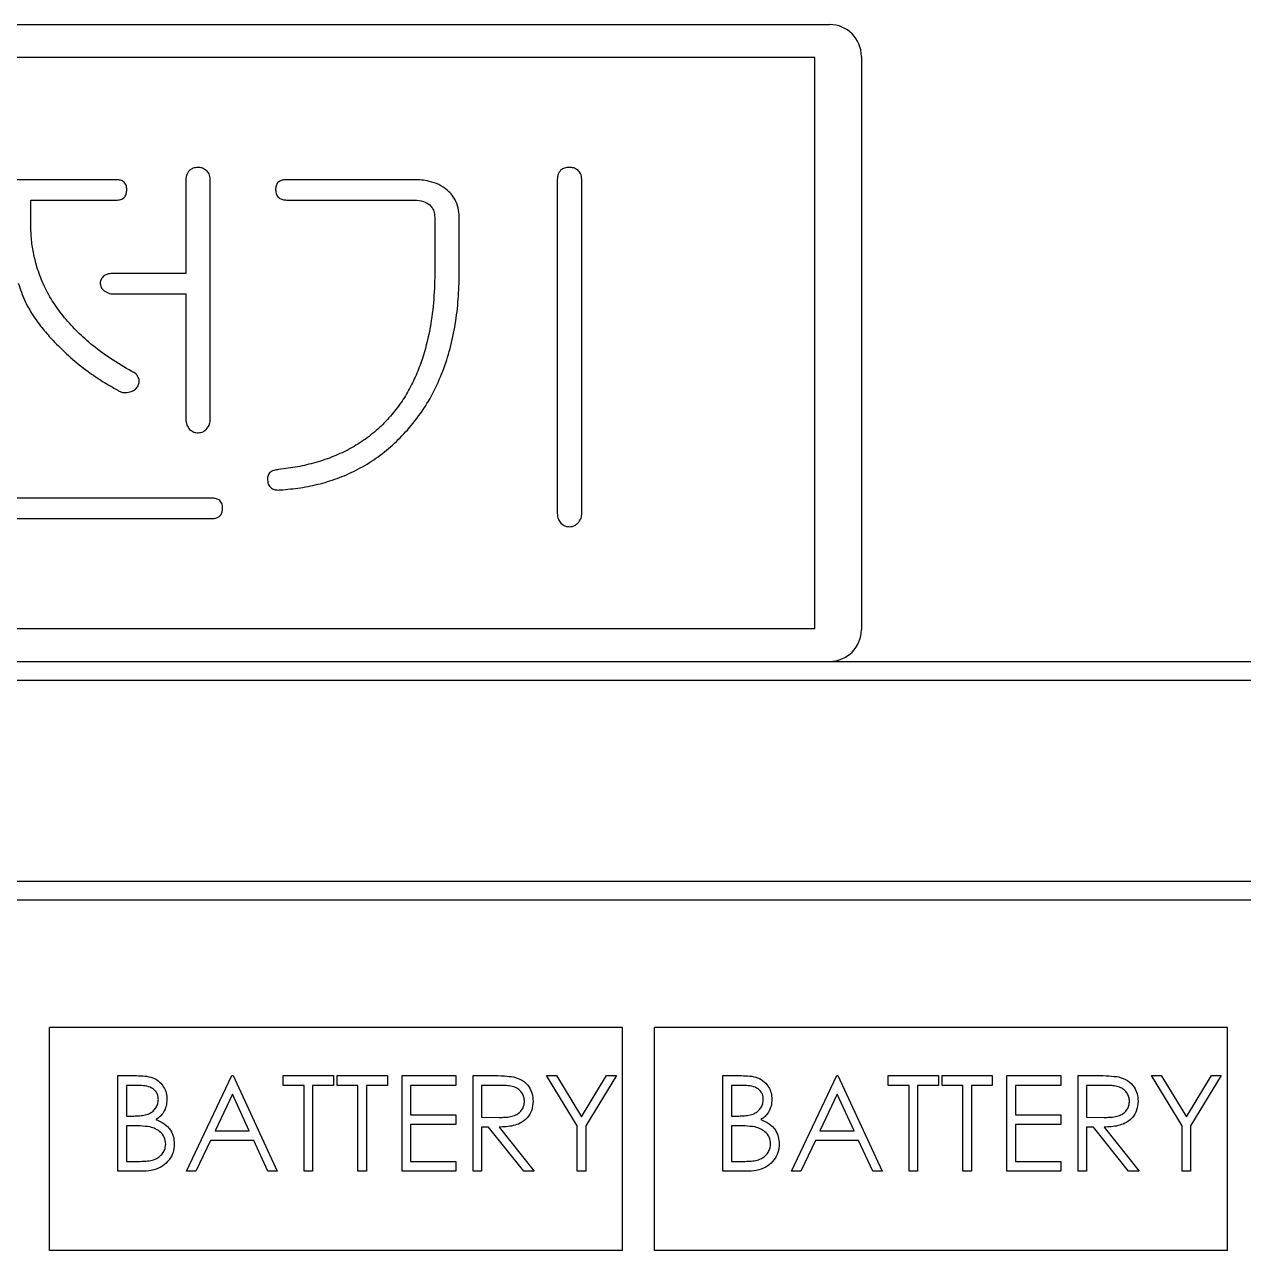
# Model space of a CAD drawing. Header units: millimetres. Extents: x 0 to 17520, y 0 to 12300.
# Drawn here: x 10821.1 to 11204, y 5461.4 to 5846.4 of the extents above; entities that cross this region are included whole.
import ezdxf

# ---------------------------------------------------------------- set-up
doc = ezdxf.new("R2010")
doc.units = ezdxf.units.MM
doc.header["$LTSCALE"] = 30

msp = doc.modelspace()

# ---------------------------------------------------------------- linework, layer by layer
for p, q in [((10593.962, 5846.376), (11073.962, 5846.376)), ((11069.323, 5836.048), (10598.602, 5836.048)), ((11069.323, 5656.704), (11069.323, 5836.048)), ((11083.962, 5836.376), (11083.962, 5656.376)), ((10849.834, 5797.646), (10788.716, 5797.646)), ((10871.769, 5797.626), (10871.769, 5768.159)), ((10879.461, 5722.526), (10879.461, 5797.806)), ((10943.264, 5797.646), (10903.6, 5797.646)), ((10988.436, 5797.846), (10988.436, 5692.858)), ((10996.128, 5692.858), (10996.128, 5797.846)), ((10823.051, 5783.904), (10823.051, 5791.236)), ((10823.051, 5791.236), (10849.834, 5791.236)), ((10903.72, 5791.236), (10943.544, 5791.236)), ((10949.974, 5785.286), (10949.974, 5769.12)), ((10957.667, 5769), (10957.667, 5785.186)), ((10871.769, 5768.159), (10848.632, 5768.159)), ((10849.313, 5761.749), (10871.769, 5761.749)), ((10871.769, 5761.749), (10871.769, 5722.526)), ((10879.902, 5697.646), (10806.645, 5697.646)), ((10805.663, 5691.236), (10879.922, 5691.236)), ((10598.602, 5656.704), (11069.323, 5656.704)), ((10593.962, 5646.376), (11073.962, 5646.376)), ((11073.962, 5646.376), (11677.962, 5646.376)), ((11683.962, 5640.376), (9983.962, 5640.376)), ((9983.962, 5577.376), (11683.962, 5577.376)), ((11608.962, 5571.376), (10058.962, 5571.376)), ((10828.962, 5461.376), (10828.962, 5531.376)), ((11008.962, 5531.376), (10828.962, 5531.376)), ((11008.962, 5461.376), (11008.962, 5531.376)), ((11018.962, 5461.376), (11018.962, 5531.376)), ((11198.962, 5531.376), (11018.962, 5531.376)), ((11198.962, 5461.376), (11198.962, 5531.376)), ((10850.449, 5486.287), (10850.449, 5516.287)), ((10850.449, 5516.287), (10856.302, 5516.287)), ((10853.141, 5513.21), (10853.141, 5503.595)), ((10856.795, 5513.21), (10853.141, 5513.21)), ((10871.987, 5486.287), (10886.218, 5516.287)), ((10886.218, 5516.287), (10886.603, 5516.287)), ((10886.603, 5516.287), (10900.449, 5486.287)), ((10902.372, 5516.287), (10918.141, 5516.287)), ((10902.372, 5513.21), (10902.372, 5516.287)), ((10908.911, 5513.21), (10902.372, 5513.21)), ((10908.911, 5486.287), (10908.911, 5513.21)), ((10911.603, 5513.21), (10911.603, 5486.287)), ((10918.141, 5513.21), (10911.603, 5513.21)), ((10918.141, 5516.287), (10918.141, 5513.21)), ((10919.295, 5516.287), (10935.064, 5516.287)), ((10919.295, 5513.21), (10919.295, 5516.287)), ((10925.834, 5513.21), (10919.295, 5513.21)), ((10925.834, 5486.287), (10925.834, 5513.21)), ((10928.526, 5513.21), (10928.526, 5486.287)), ((10935.064, 5513.21), (10928.526, 5513.21)), ((10935.064, 5516.287), (10935.064, 5513.21)), ((10939.68, 5486.287), (10939.68, 5516.287)), ((10939.68, 5516.287), (10956.603, 5516.287)), ((10942.372, 5513.21), (10942.372, 5503.98)), ((10956.603, 5513.21), (10942.372, 5513.21)), ((10956.603, 5516.287), (10956.603, 5513.21)), ((10961.988, 5486.287), (10961.988, 5516.287)), ((10961.988, 5516.287), (10967.991, 5516.287)), ((10964.68, 5513.21), (10964.68, 5503.21)), ((10970.305, 5513.21), (10964.68, 5513.21)), ((10994.68, 5500.548), (10985.064, 5516.287)), ((10985.064, 5516.287), (10988.147, 5516.287)), ((10988.147, 5516.287), (10996.032, 5503.397)), ((10996.032, 5503.397), (11003.905, 5516.287)), ((11006.987, 5516.287), (10997.372, 5500.548)), ((11003.905, 5516.287), (11006.987, 5516.287)), ((11040.449, 5486.287), (11040.449, 5516.287)), ((11040.449, 5516.287), (11046.302, 5516.287)), ((11043.141, 5513.21), (11043.141, 5503.595)), ((11046.795, 5513.21), (11043.141, 5513.21)), ((11061.987, 5486.287), (11076.218, 5516.287)), ((11076.218, 5516.287), (11076.603, 5516.287)), ((11076.603, 5516.287), (11090.449, 5486.287)), ((11092.372, 5516.287), (11108.141, 5516.287)), ((11092.372, 5513.21), (11092.372, 5516.287)), ((11098.911, 5513.21), (11092.372, 5513.21)), ((11098.911, 5486.287), (11098.911, 5513.21)), ((11101.603, 5513.21), (11101.603, 5486.287)), ((11108.141, 5513.21), (11101.603, 5513.21)), ((11108.141, 5516.287), (11108.141, 5513.21)), ((11109.295, 5516.287), (11125.064, 5516.287)), ((11109.295, 5513.21), (11109.295, 5516.287)), ((11115.834, 5513.21), (11109.295, 5513.21)), ((11115.834, 5486.287), (11115.834, 5513.21)), ((11118.526, 5513.21), (11118.526, 5486.287)), ((11125.064, 5513.21), (11118.526, 5513.21)), ((11125.064, 5516.287), (11125.064, 5513.21)), ((11129.68, 5486.287), (11129.68, 5516.287)), ((11129.68, 5516.287), (11146.603, 5516.287)), ((11132.372, 5513.21), (11132.372, 5503.98)), ((11146.603, 5513.21), (11132.372, 5513.21)), ((11146.603, 5516.287), (11146.603, 5513.21)), ((11151.988, 5486.287), (11151.988, 5516.287)), ((11151.988, 5516.287), (11157.991, 5516.287)), ((11154.68, 5513.21), (11154.68, 5503.21)), ((11160.305, 5513.21), (11154.68, 5513.21)), ((11184.68, 5500.548), (11175.064, 5516.287)), ((11175.064, 5516.287), (11178.147, 5516.287)), ((11178.147, 5516.287), (11186.032, 5503.397)), ((11186.032, 5503.397), (11193.905, 5516.287)), ((11196.987, 5516.287), (11187.372, 5500.548)), ((11193.905, 5516.287), (11196.987, 5516.287)), ((10886.381, 5510.44), (10880.948, 5498.98)), ((10891.669, 5498.98), (10886.381, 5510.44)), ((11076.381, 5510.44), (11070.948, 5498.98)), ((11081.669, 5498.98), (11076.381, 5510.44)), ((10853.141, 5503.595), (10854.95, 5503.595)), ((10942.372, 5503.98), (10956.603, 5503.98)), ((10956.603, 5503.98), (10956.603, 5500.903)), ((10964.68, 5503.21), (10970.173, 5503.168)), ((11043.141, 5503.595), (11044.95, 5503.595)), ((11132.372, 5503.98), (11146.603, 5503.98)), ((11146.603, 5503.98), (11146.603, 5500.903)), ((11154.68, 5503.21), (11160.173, 5503.168)), ((10853.141, 5500.518), (10853.141, 5489.364)), ((10854.926, 5500.518), (10853.141, 5500.518)), ((10880.948, 5498.98), (10891.669, 5498.98)), ((10942.372, 5500.903), (10942.372, 5489.364)), ((10956.603, 5500.903), (10942.372, 5500.903)), ((10964.68, 5500.133), (10964.68, 5486.287)), ((10966.867, 5500.133), (10964.68, 5500.133)), ((10977.889, 5486.287), (10966.867, 5500.133)), ((10970.197, 5500.133), (10981.218, 5486.287)), ((10994.68, 5486.287), (10994.68, 5500.548)), ((10997.372, 5500.548), (10997.372, 5486.287)), ((11043.141, 5500.518), (11043.141, 5489.364)), ((11044.926, 5500.518), (11043.141, 5500.518)), ((11070.948, 5498.98), (11081.669, 5498.98)), ((11132.372, 5500.903), (11132.372, 5489.364)), ((11146.603, 5500.903), (11132.372, 5500.903)), ((11154.68, 5500.133), (11154.68, 5486.287)), ((11156.867, 5500.133), (11154.68, 5500.133)), ((11167.889, 5486.287), (11156.867, 5500.133)), ((11160.197, 5500.133), (11171.218, 5486.287)), ((11184.68, 5486.287), (11184.68, 5500.548)), ((11187.372, 5500.548), (11187.372, 5486.287)), ((10879.488, 5495.903), (10874.926, 5486.287)), ((10893.087, 5495.903), (10879.488, 5495.903)), ((10897.522, 5486.287), (10893.087, 5495.903)), ((11069.487, 5495.903), (11064.926, 5486.287)), ((11083.087, 5495.903), (11069.487, 5495.903)), ((11087.522, 5486.287), (11083.087, 5495.903)), ((10858.562, 5486.287), (10850.449, 5486.287)), ((10853.141, 5489.364), (10856.975, 5489.364)), ((10874.926, 5486.287), (10871.987, 5486.287)), ((10900.449, 5486.287), (10897.522, 5486.287)), ((10911.603, 5486.287), (10908.911, 5486.287)), ((10928.526, 5486.287), (10925.834, 5486.287)), ((10956.603, 5486.287), (10939.68, 5486.287)), ((10942.372, 5489.364), (10956.603, 5489.364)), ((10956.603, 5489.364), (10956.603, 5486.287)), ((10964.68, 5486.287), (10961.988, 5486.287)), ((10981.218, 5486.287), (10977.889, 5486.287)), ((10997.372, 5486.287), (10994.68, 5486.287)), ((11048.562, 5486.287), (11040.449, 5486.287)), ((11043.141, 5489.364), (11046.975, 5489.364)), ((11064.926, 5486.287), (11061.987, 5486.287)), ((11090.449, 5486.287), (11087.522, 5486.287)), ((11101.603, 5486.287), (11098.911, 5486.287)), ((11118.526, 5486.287), (11115.834, 5486.287)), ((11146.603, 5486.287), (11129.68, 5486.287)), ((11132.372, 5489.364), (11146.603, 5489.364)), ((11146.603, 5489.364), (11146.603, 5486.287)), ((11154.68, 5486.287), (11151.988, 5486.287)), ((11171.218, 5486.287), (11167.889, 5486.287)), ((11187.372, 5486.287), (11184.68, 5486.287)), ((11008.962, 5461.376), (10828.962, 5461.376)), ((11198.962, 5461.376), (11018.962, 5461.376))]:
    msp.add_line(p, q)
for centre, start, end in [((11073.962, 5836.376), 0, 90), ((11073.962, 5656.376), 270, 0)]:
    msp.add_arc(centre, 10, start, end)
for points, knots in [([(10872.931, 5800.531), (10872.554, 5800.05), (10871.878, 5799.189), (10871.803, 5798.104), (10871.769, 5797.626)], [0, 0, 0, 0, 0.5587313, 1, 1, 1, 1]), ([(10875.615, 5801.492), (10875.061, 5801.453), (10874.07, 5801.384), (10873.28, 5800.792), (10872.931, 5800.531)], [0, 0, 0, 0, 0.5586609, 1, 1, 1, 1]), ([(10878.179, 5800.531), (10877.751, 5800.847), (10876.983, 5801.414), (10876.035, 5801.468), (10875.615, 5801.492)], [0, 0, 0, 0, 0.5571114, 1, 1, 1, 1]), ([(10879.461, 5797.806), (10879.407, 5798.409), (10879.311, 5799.485), (10878.525, 5800.211), (10878.179, 5800.531)], [0, 0, 0, 0, 0.55967282, 1, 1, 1, 1]), ([(10989.598, 5800.691), (10989.219, 5800.223), (10988.54, 5799.386), (10988.468, 5798.318), (10988.436, 5797.846)], [0, 0, 0, 0, 0.5586424, 1, 1, 1, 1]), ([(10992.282, 5801.492), (10991.742, 5801.465), (10990.778, 5801.416), (10989.959, 5800.913), (10989.598, 5800.691)], [0, 0, 0, 0, 0.5592635, 1, 1, 1, 1]), ([(10994.846, 5800.691), (10994.404, 5800.958), (10993.611, 5801.438), (10992.69, 5801.476), (10992.282, 5801.492)], [0, 0, 0, 0, 0.5575396, 1, 1, 1, 1]), ([(10996.128, 5797.846), (10996.067, 5798.463), (10995.957, 5799.565), (10995.186, 5800.347), (10994.846, 5800.691)], [0, 0, 0, 0, 0.55937305, 1, 1, 1, 1]), ([(10853.22, 5794.501), (10853.186, 5794.998), (10853.118, 5795.988), (10852.223, 5797.163), (10850.993, 5797.578), (10850.22, 5797.623), (10849.834, 5797.646)], [0, 0, 0, 0, 0.2803014, 0.5584906, 0.7792844, 1, 1, 1, 1]), ([(10849.834, 5791.236), (10850.338, 5791.259), (10851.344, 5791.306), (10852.605, 5792.099), (10853.14, 5793.32), (10853.193, 5794.107), (10853.22, 5794.501)], [0, 0, 0, 0, 0.2803358, 0.5590651, 0.7792172, 1, 1, 1, 1]), ([(10903.6, 5797.646), (10903.084, 5797.623), (10902.055, 5797.577), (10900.676, 5796.946), (10899.997, 5795.725), (10899.982, 5794.91), (10899.974, 5794.501)], [0, 0, 0, 0, 0.2810514, 0.5601494, 0.7795482, 1, 1, 1, 1]), ([(10899.974, 5794.501), (10900.015, 5793.964), (10900.096, 5792.894), (10901.156, 5791.716), (10902.471, 5791.289), (10903.303, 5791.254), (10903.72, 5791.236)], [0, 0, 0, 0, 0.2804208, 0.5580377, 0.7785225, 1, 1, 1, 1]), ([(10953.881, 5794.381), (10953.017, 5794.997), (10951.286, 5796.232), (10948.443, 5797.13), (10945.758, 5797.58), (10944.096, 5797.624), (10943.264, 5797.646)], [0, 0, 0, 0, 0.2796702, 0.5600233, 0.7797908, 1, 1, 1, 1]), ([(10957.667, 5785.186), (10957.624, 5786.147), (10957.537, 5788.067), (10956.776, 5790.658), (10955.529, 5792.819), (10954.43, 5793.86), (10953.881, 5794.381)], [0, 0, 0, 0, 0.2800738, 0.5599316, 0.7799498, 1, 1, 1, 1]), ([(10943.544, 5791.236), (10944.527, 5791.19), (10946.281, 5791.108), (10947.733, 5790.139), (10948.372, 5789.713)], [0, 0, 0, 0, 0.5603306, 1, 1, 1, 1]), ([(10948.372, 5789.713), (10948.674, 5789.375), (10949.28, 5788.697), (10949.864, 5787.158), (10949.932, 5785.996), (10949.974, 5785.286)], [0, 0, 0, 0, 0.2798072, 0.5604424, 1, 1, 1, 1]), ([(10833.208, 5754.878), (10832.035, 5756.44), (10829.689, 5759.564), (10826.943, 5764.759), (10825.021, 5769.858), (10823.833, 5774.741), (10823.167, 5779.302), (10823.09, 5782.37), (10823.051, 5783.904)], [0, 0, 0, 0, 0.1866338, 0.3733015, 0.5599596, 0.706605, 0.8533194, 1, 1, 1, 1]), ([(10848.632, 5768.159), (10848.049, 5768.138), (10847.011, 5768.102), (10846.161, 5767.515), (10845.788, 5767.257)], [0, 0, 0, 0, 0.5609519, 1, 1, 1, 1]), ([(10949.974, 5769.12), (10949.913, 5766.124), (10949.791, 5760.131), (10948.634, 5751.202), (10946.875, 5743.629), (10944.675, 5737.474), (10942.43, 5732.672), (10939.783, 5728.067), (10937.589, 5725.294), (10936.493, 5723.908)], [0, 0, 0, 0, 0.1866712, 0.3733174, 0.559945, 0.6699611, 0.7799775, 0.8899902, 1, 1, 1, 1]), ([(10941.361, 5719.02), (10942.957, 5720.96), (10946.149, 5724.838), (10949.906, 5731.394), (10952.906, 5738.308), (10955.143, 5745.635), (10956.645, 5753.264), (10957.511, 5761.113), (10957.615, 5766.371), (10957.667, 5769)], [0, 0, 0, 0, 0.13997138, 0.27994134, 0.41993096, 0.55993293, 0.70660142, 0.853301, 1, 1, 1, 1]), ([(10819.145, 5765.194), (10819.789, 5763.245), (10821.078, 5759.346), (10824.066, 5754.44), (10827.238, 5750.229), (10829.415, 5747.853), (10830.503, 5746.664)], [0, 0, 0, 0, 0.2797684, 0.5597549, 0.7798672, 1, 1, 1, 1]), ([(10845.788, 5767.257), (10845.483, 5766.879), (10844.935, 5766.2), (10844.873, 5765.336), (10844.846, 5764.954)], [0, 0, 0, 0, 0.55697518, 1, 1, 1, 1]), ([(10844.846, 5764.954), (10844.961, 5764.482), (10845.167, 5763.636), (10845.792, 5763.036), (10846.068, 5762.77)], [0, 0, 0, 0, 0.557386, 1, 1, 1, 1]), ([(10846.068, 5762.77), (10846.628, 5762.427), (10847.63, 5761.814), (10848.798, 5761.769), (10849.313, 5761.749)], [0, 0, 0, 0, 0.5590266, 1, 1, 1, 1]), ([(10854.842, 5737.39), (10852.587, 5738.712), (10848.078, 5741.356), (10842.223, 5745.699), (10837.202, 5750.184), (10834.539, 5753.313), (10833.208, 5754.878)], [0, 0, 0, 0, 0.2800261, 0.5600174, 0.7800124, 1, 1, 1, 1]), ([(10830.503, 5746.664), (10832.161, 5745.01), (10835.477, 5741.7), (10840.606, 5737.653), (10845.574, 5734.245), (10848.774, 5732.429), (10850.375, 5731.52)], [0, 0, 0, 0, 0.27997212, 0.56001095, 0.77997135, 1, 1, 1, 1]), ([(10857.006, 5735.166), (10856.731, 5735.71), (10856.238, 5736.685), (10855.27, 5737.173), (10854.842, 5737.39)], [0, 0, 0, 0, 0.55778219, 1, 1, 1, 1]), ([(10856.585, 5732.602), (10856.829, 5733.057), (10857.265, 5733.872), (10857.085, 5734.77), (10857.006, 5735.166)], [0, 0, 0, 0, 0.5585607, 1, 1, 1, 1]), ([(10850.375, 5731.52), (10850.697, 5731.338), (10851.34, 5730.974), (10852.65, 5730.665), (10853.589, 5730.86), (10854.161, 5730.979)], [0, 0, 0, 0, 0.2805571, 0.5612909, 1, 1, 1, 1]), ([(10854.161, 5730.979), (10854.692, 5731.166), (10855.645, 5731.501), (10856.297, 5732.264), (10856.585, 5732.602)], [0, 0, 0, 0, 0.5579279, 1, 1, 1, 1]), ([(10871.769, 5722.526), (10871.818, 5721.849), (10871.905, 5720.64), (10872.618, 5719.668), (10872.931, 5719.241)], [0, 0, 0, 0, 0.5599776, 1, 1, 1, 1]), ([(10878.179, 5719.241), (10878.604, 5719.785), (10879.363, 5720.76), (10879.431, 5721.985), (10879.461, 5722.526)], [0, 0, 0, 0, 0.5587014, 1, 1, 1, 1]), ([(10936.493, 5723.908), (10935.226, 5722.497), (10932.693, 5719.676), (10928.241, 5716.112), (10923.418, 5713.092), (10918.182, 5710.637), (10912.626, 5708.74), (10906.819, 5707.392), (10902.883, 5706.878), (10900.916, 5706.62)], [0, 0, 0, 0, 0.1399794, 0.2800044, 0.4199697, 0.5599823, 0.7066395, 0.8533193, 1, 1, 1, 1]), ([(10872.931, 5719.241), (10873.375, 5718.887), (10874.168, 5718.255), (10875.172, 5718.188), (10875.615, 5718.159)], [0, 0, 0, 0, 0.5591883, 1, 1, 1, 1]), ([(10875.615, 5718.159), (10876.159, 5718.215), (10877.131, 5718.317), (10877.859, 5718.958), (10878.179, 5719.241)], [0, 0, 0, 0, 0.55968154, 1, 1, 1, 1]), ([(10901.457, 5700.21), (10903.564, 5700.405), (10907.777, 5700.794), (10914.007, 5702.067), (10920.063, 5703.995), (10925.954, 5706.647), (10931.561, 5710.05), (10936.811, 5714.165), (10939.844, 5717.402), (10941.361, 5719.02)], [0, 0, 0, 0, 0.14001397, 0.2800254, 0.4200204, 0.56002951, 0.70666459, 0.85334649, 1, 1, 1, 1]), ([(10900.916, 5706.62), (10900.395, 5706.568), (10899.357, 5706.465), (10898.028, 5705.72), (10897.385, 5704.472), (10897.402, 5703.648), (10897.41, 5703.235)], [0, 0, 0, 0, 0.2809946, 0.56041993, 0.7794585, 1, 1, 1, 1]), ([(10897.41, 5703.235), (10897.496, 5702.695), (10897.666, 5701.62), (10898.827, 5700.513), (10900.186, 5700.159), (10901.033, 5700.193), (10901.457, 5700.21)], [0, 0, 0, 0, 0.2803739, 0.5578223, 0.7786835, 1, 1, 1, 1]), ([(10883.308, 5694.501), (10883.274, 5695), (10883.206, 5695.992), (10882.302, 5697.17), (10881.064, 5697.573), (10880.289, 5697.622), (10879.902, 5697.646)], [0, 0, 0, 0, 0.2803278, 0.5583136, 0.7793578, 1, 1, 1, 1]), ([(10879.922, 5691.236), (10880.426, 5691.259), (10881.432, 5691.306), (10882.694, 5692.099), (10883.228, 5693.32), (10883.281, 5694.107), (10883.308, 5694.501)], [0, 0, 0, 0, 0.280358, 0.5590723, 0.7792222, 1, 1, 1, 1]), ([(10988.436, 5692.858), (10988.491, 5692.214), (10988.59, 5691.064), (10989.29, 5690.154), (10989.598, 5689.753)], [0, 0, 0, 0, 0.5596365, 1, 1, 1, 1]), ([(10994.846, 5689.753), (10995.266, 5690.263), (10996.016, 5691.174), (10996.094, 5692.343), (10996.128, 5692.858)], [0, 0, 0, 0, 0.5590347, 1, 1, 1, 1]), ([(10989.598, 5689.753), (10990.041, 5689.4), (10990.834, 5688.768), (10991.839, 5688.701), (10992.282, 5688.672)], [0, 0, 0, 0, 0.5591677, 1, 1, 1, 1]), ([(10992.282, 5688.672), (10992.826, 5688.728), (10993.798, 5688.83), (10994.526, 5689.471), (10994.846, 5689.753)], [0, 0, 0, 0, 0.55967742, 1, 1, 1, 1]), ([(10856.302, 5516.287), (10857.156, 5516.266), (10858.862, 5516.223), (10861.399, 5515.731), (10863.495, 5514.482), (10864.866, 5512.742), (10865.694, 5510.871), (10865.787, 5509.526), (10865.834, 5508.853)], [0, 0, 0, 0, 0.187022, 0.3737301, 0.5599466, 0.7066258, 0.8533084, 1, 1, 1, 1]), ([(10863.141, 5508.799), (10863.12, 5509.165), (10863.076, 5509.895), (10862.672, 5510.932), (10861.977, 5511.794), (10860.779, 5512.649), (10858.978, 5513.135), (10857.524, 5513.185), (10856.795, 5513.21)], [0, 0, 0, 0, 0.1250985, 0.2500405, 0.3749947, 0.5000273, 0.7496139, 1, 1, 1, 1]), ([(10967.991, 5516.287), (10969.266, 5516.291), (10971.541, 5516.299), (10973.796, 5516.007), (10974.788, 5515.879)], [0, 0, 0, 0, 0.5602426, 1, 1, 1, 1]), ([(10978.141, 5508.27), (10978.109, 5508.71), (10978.044, 5509.588), (10977.448, 5510.787), (10976.601, 5511.8), (10975.375, 5512.63), (10973.799, 5513.033), (10972.057, 5513.192), (10970.889, 5513.204), (10970.305, 5513.21)], [0, 0, 0, 0, 0.1249185, 0.2498465, 0.3747949, 0.4997373, 0.6661809, 0.8330694, 1, 1, 1, 1]), ([(10974.788, 5515.879), (10975.729, 5515.566), (10977.611, 5514.942), (10979.592, 5512.921), (10980.685, 5510.593), (10980.784, 5509.041), (10980.834, 5508.265)], [0, 0, 0, 0, 0.2797982, 0.5595049, 0.7796321, 1, 1, 1, 1]), ([(11046.302, 5516.287), (11047.156, 5516.266), (11048.862, 5516.223), (11051.399, 5515.731), (11053.495, 5514.482), (11054.866, 5512.742), (11055.694, 5510.871), (11055.787, 5509.526), (11055.834, 5508.853)], [0, 0, 0, 0, 0.18701765, 0.37373005, 0.55994653, 0.70662578, 0.85330834, 1, 1, 1, 1]), ([(11053.141, 5508.799), (11053.12, 5509.165), (11053.076, 5509.895), (11052.672, 5510.932), (11051.977, 5511.794), (11050.779, 5512.649), (11048.978, 5513.135), (11047.524, 5513.185), (11046.795, 5513.21)], [0, 0, 0, 0, 0.1250976, 0.250042, 0.3749962, 0.5000342, 0.7496141, 1, 1, 1, 1]), ([(11157.991, 5516.287), (11159.266, 5516.291), (11161.541, 5516.299), (11163.796, 5516.007), (11164.788, 5515.879)], [0, 0, 0, 0, 0.5602426, 1, 1, 1, 1]), ([(11168.141, 5508.27), (11168.109, 5508.71), (11168.044, 5509.588), (11167.448, 5510.787), (11166.601, 5511.8), (11165.375, 5512.63), (11163.799, 5513.033), (11162.057, 5513.192), (11160.889, 5513.204), (11160.305, 5513.21)], [0, 0, 0, 0, 0.1249175, 0.2498477, 0.3747959, 0.4997382, 0.6661814, 0.8330697, 1, 1, 1, 1]), ([(11164.788, 5515.879), (11165.729, 5515.566), (11167.611, 5514.942), (11169.592, 5512.92), (11170.685, 5510.593), (11170.784, 5509.041), (11170.834, 5508.265)], [0, 0, 0, 0, 0.2798031, 0.5595054, 0.7796323, 1, 1, 1, 1]), ([(10854.95, 5503.595), (10855.56, 5503.604), (10856.779, 5503.623), (10858.598, 5503.81), (10860.229, 5504.273), (10861.512, 5505.127), (10862.418, 5506.17), (10863.031, 5507.426), (10863.105, 5508.342), (10863.141, 5508.799)], [0, 0, 0, 0, 0.16695328, 0.33381582, 0.50027977, 0.62527054, 0.75023819, 0.87516129, 1, 1, 1, 1]), ([(10865.834, 5508.853), (10865.785, 5508.142), (10865.688, 5506.721), (10864.88, 5504.881), (10863.753, 5503.421), (10862.828, 5502.788), (10862.366, 5502.471)], [0, 0, 0, 0, 0.279939, 0.5596653, 0.7797711, 1, 1, 1, 1]), ([(10970.173, 5503.168), (10970.769, 5503.178), (10971.961, 5503.197), (10973.743, 5503.368), (10975.334, 5503.826), (10976.601, 5504.646), (10977.466, 5505.688), (10978.041, 5506.926), (10978.108, 5507.822), (10978.141, 5508.27)], [0, 0, 0, 0, 0.1669322, 0.3337939, 0.5002346, 0.6251735, 0.7501498, 0.8750705, 1, 1, 1, 1]), ([(10980.834, 5508.265), (10980.755, 5507.316), (10980.599, 5505.42), (10979.111, 5502.898), (10976.96, 5501.289), (10974.639, 5500.512), (10972.427, 5500.187), (10970.94, 5500.151), (10970.197, 5500.133)], [0, 0, 0, 0, 0.1865084, 0.3727473, 0.5590663, 0.7058733, 0.8529122, 1, 1, 1, 1]), ([(11044.95, 5503.595), (11045.56, 5503.604), (11046.779, 5503.623), (11048.598, 5503.81), (11050.229, 5504.273), (11051.512, 5505.127), (11052.418, 5506.17), (11053.031, 5507.426), (11053.104, 5508.342), (11053.141, 5508.799)], [0, 0, 0, 0, 0.16694815, 0.33381641, 0.50028585, 0.6252678, 0.75023925, 0.87516029, 1, 1, 1, 1]), ([(11055.834, 5508.853), (11055.785, 5508.142), (11055.688, 5506.721), (11054.88, 5504.881), (11053.753, 5503.421), (11052.828, 5502.788), (11052.366, 5502.471)], [0, 0, 0, 0, 0.27994023, 0.55966358, 0.77976473, 1, 1, 1, 1]), ([(11160.173, 5503.168), (11160.769, 5503.178), (11161.961, 5503.197), (11163.743, 5503.368), (11165.334, 5503.826), (11166.601, 5504.646), (11167.466, 5505.688), (11168.041, 5506.926), (11168.108, 5507.822), (11168.141, 5508.27)], [0, 0, 0, 0, 0.1669322, 0.3337994, 0.5002347, 0.6251736, 0.7501499, 0.8750706, 1, 1, 1, 1]), ([(11170.834, 5508.265), (11170.755, 5507.316), (11170.599, 5505.42), (11169.111, 5502.898), (11166.96, 5501.289), (11164.639, 5500.512), (11162.427, 5500.187), (11160.94, 5500.151), (11160.197, 5500.133)], [0, 0, 0, 0, 0.1865084, 0.3727473, 0.5590662, 0.7058732, 0.8529083, 1, 1, 1, 1]), ([(10862.366, 5502.471), (10863.265, 5502.107), (10865.059, 5501.379), (10866.95, 5499.369), (10867.976, 5497.076), (10868.086, 5495.561), (10868.141, 5494.803)], [0, 0, 0, 0, 0.2803805, 0.5596029, 0.7797605, 1, 1, 1, 1]), ([(11052.366, 5502.471), (11053.265, 5502.107), (11055.059, 5501.379), (11056.95, 5499.369), (11057.976, 5497.076), (11058.086, 5495.561), (11058.141, 5494.803)], [0, 0, 0, 0, 0.2803809, 0.5596038, 0.7797594, 1, 1, 1, 1]), ([(10860.539, 5500.164), (10859.496, 5500.293), (10857.631, 5500.523), (10855.753, 5500.52), (10854.926, 5500.518)], [0, 0, 0, 0, 0.5597392, 1, 1, 1, 1]), ([(10865.449, 5494.803), (10865.36, 5495.541), (10865.182, 5497.019), (10863.811, 5498.653), (10862.213, 5499.685), (10861.097, 5500.004), (10860.539, 5500.164)], [0, 0, 0, 0, 0.2790412, 0.5586159, 0.7792245, 1, 1, 1, 1]), ([(11050.539, 5500.164), (11049.496, 5500.293), (11047.631, 5500.523), (11045.753, 5500.52), (11044.926, 5500.518)], [0, 0, 0, 0, 0.5597286, 1, 1, 1, 1]), ([(11055.449, 5494.803), (11055.36, 5495.541), (11055.182, 5497.019), (11053.811, 5498.653), (11052.213, 5499.685), (11051.097, 5500.004), (11050.539, 5500.164)], [0, 0, 0, 0, 0.279035, 0.5586068, 0.7792196, 1, 1, 1, 1]), ([(10856.975, 5489.364), (10857.607, 5489.372), (10858.868, 5489.388), (10860.752, 5489.588), (10862.431, 5490.099), (10863.743, 5491.007), (10864.667, 5492.093), (10865.328, 5493.38), (10865.409, 5494.329), (10865.449, 5494.803)], [0, 0, 0, 0, 0.1669423, 0.3338086, 0.5002146, 0.6252171, 0.7502028, 0.8751361, 1, 1, 1, 1]), ([(10868.141, 5494.803), (10868.069, 5493.907), (10867.926, 5492.115), (10866.584, 5489.719), (10864.528, 5487.732), (10861.724, 5486.467), (10859.617, 5486.347), (10858.562, 5486.287)], [0, 0, 0, 0, 0.1866698, 0.3731925, 0.5599479, 0.7797097, 1, 1, 1, 1]), ([(11046.975, 5489.364), (11047.607, 5489.372), (11048.868, 5489.388), (11050.752, 5489.588), (11052.431, 5490.099), (11053.743, 5491.007), (11054.667, 5492.093), (11055.328, 5493.38), (11055.409, 5494.329), (11055.449, 5494.803)], [0, 0, 0, 0, 0.1669374, 0.333804, 0.5002203, 0.6252187, 0.7502046, 0.8751358, 1, 1, 1, 1]), ([(11058.141, 5494.803), (11058.069, 5493.907), (11057.926, 5492.115), (11056.584, 5489.719), (11054.528, 5487.732), (11051.724, 5486.467), (11049.617, 5486.347), (11048.562, 5486.287)], [0, 0, 0, 0, 0.18667082, 0.37319389, 0.55994662, 0.77970515, 1, 1, 1, 1])]:
    msp.add_open_spline(points, degree=3, knots=knots)

doc.saveas('drawing.dxf')
